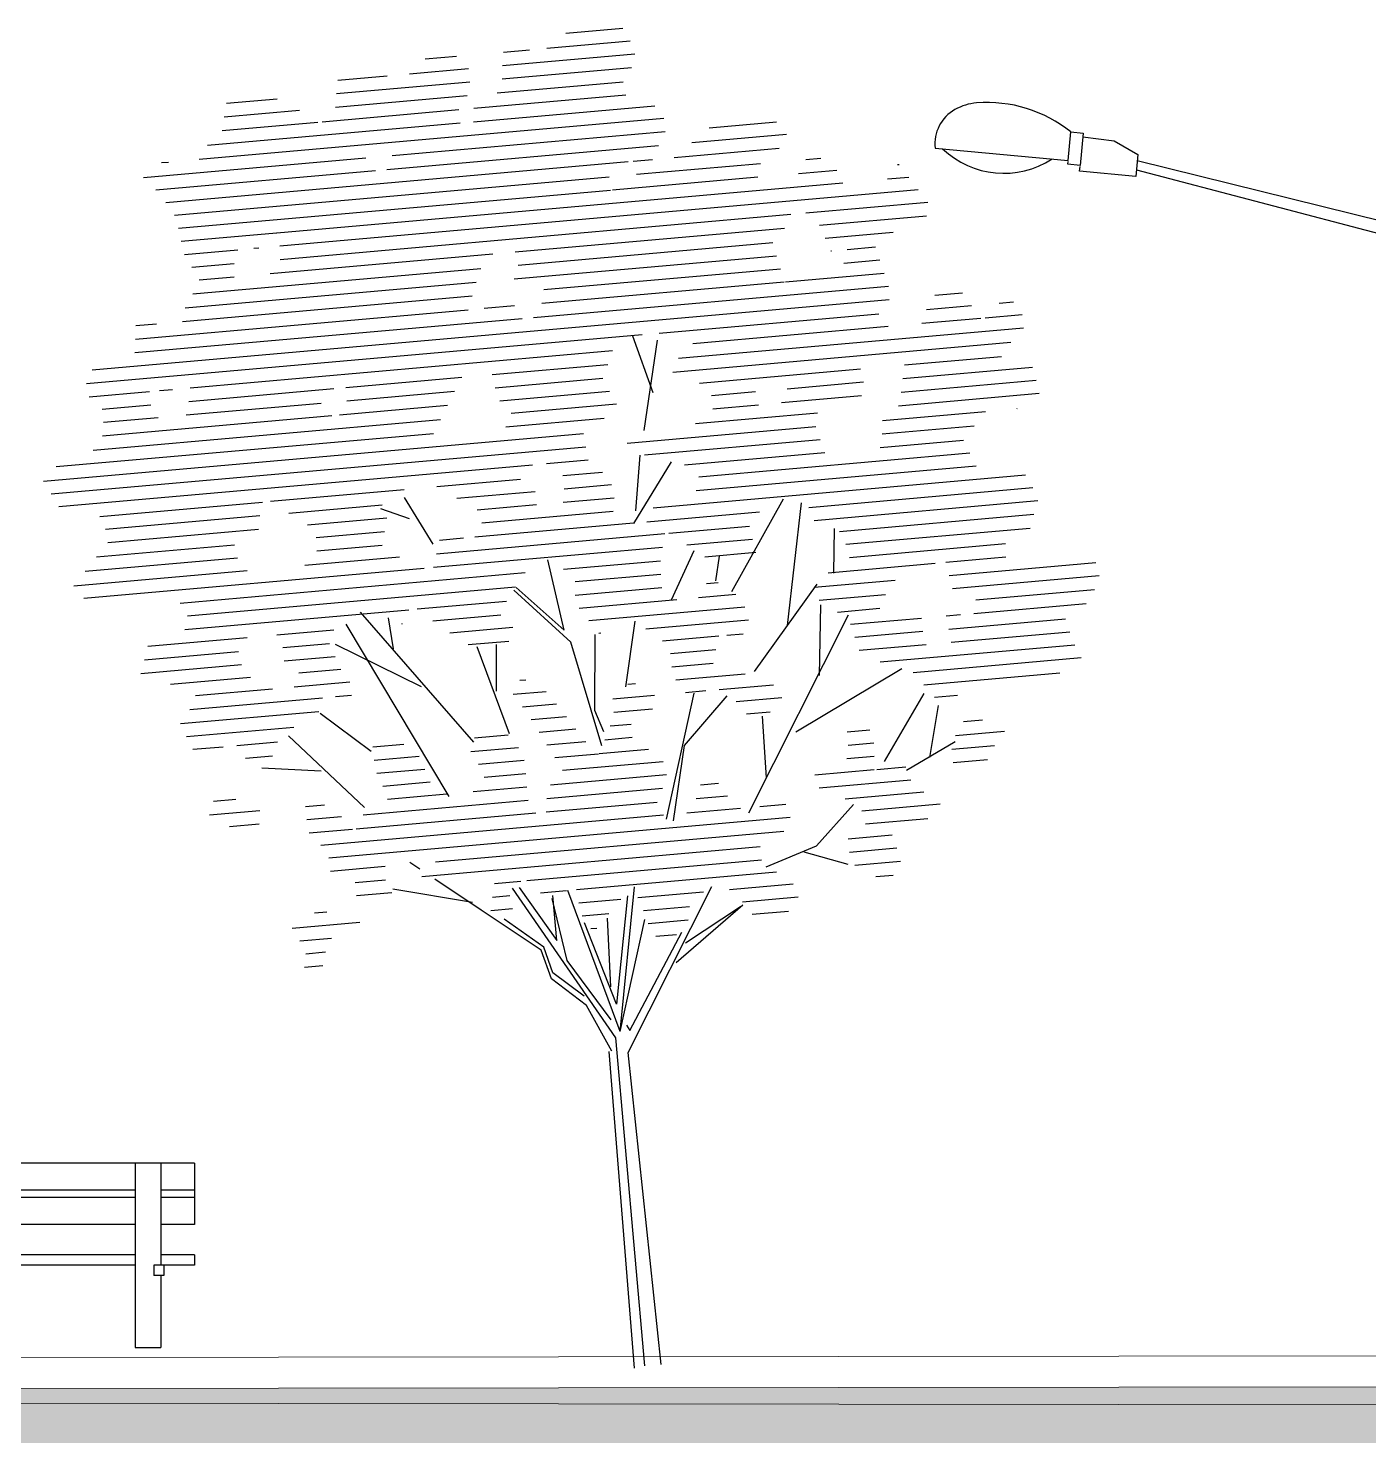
# Model space of a CAD drawing. Header units: millimetres. Extents: x 348 to 2201, y 118 to 1049.
# Drawn here: x 2085.5 to 2092.01, y 343.45 to 350.28 of the extents above; entities that cross this region are included whole.
import ezdxf

# ---------------------------------------------------------------- set-up
doc = ezdxf.new("R2010")
doc.units = ezdxf.units.MM
doc.layers.add('C10', color=7, linetype='Continuous')
doc.layers.add('trees', color=104, linetype='Continuous')
doc.layers.add('mur vue', color=7, linetype='Continuous', lineweight=13)

# ---------------------------------------------------------------- blocks, each defined once
blk = doc.blocks.new('INluminação')
at = {"linetype": 'ByBlock'}
for p, q in [((-1.6074, 5.8083), (-1.5944, 5.9468)), ((-1.5944, 5.9468), (-1.5345, 5.9412)), ((-1.5345, 5.9412), (-1.5491, 5.7842)), ((2.1957, 5.9468), (2.1357, 5.9412)), ((2.1357, 5.9412), (2.1504, 5.7842)), ((2.2086, 5.8083), (2.1957, 5.9468)), ((-1.5362, 5.9227), (-1.3844, 5.9039)), ((-1.3844, 5.9039), (-1.2696, 5.8373)), ((1.9856, 5.9039), (1.8708, 5.8373)), ((2.1374, 5.9227), (1.9856, 5.9039)), ((-2.2533, 5.8686), (-1.6074, 5.8083)), ((-1.2696, 5.8373), (-1.2795, 5.7311)), ((-1.2724, 5.8076), (-0.0758, 5.512)), ((1.8736, 5.8076), (0.677, 5.512)), ((1.8708, 5.8373), (1.8808, 5.7311)), ((2.8545, 5.8686), (2.2086, 5.8083)), ((-1.6091, 5.7898), (-1.6078, 5.8037)), ((-1.5491, 5.7842), (-1.6091, 5.7898)), ((-1.5517, 5.7565), (-1.5496, 5.7796)), ((-1.2795, 5.7311), (-1.5517, 5.7565)), ((-1.2765, 5.7635), (-0.0692, 5.4467)), ((1.8777, 5.7635), (0.6705, 5.4467)), ((1.8808, 5.7311), (2.153, 5.7565)), ((2.1504, 5.7842), (2.2104, 5.7898)), ((2.153, 5.7565), (2.1508, 5.7796)), ((2.2104, 5.7898), (2.2091, 5.8037)), ((0.2589, 4.9538), (0.2278, 0.0309)), ((0.3424, 4.9538), (0.3734, 0.0309)), ((0, 0), (0, 0.0309)), ((0.6012, 0.0309), (0, 0.0309)), ((0.6012, 0), (0, 0)), ((0.6012, 0), (0.6012, 0.0309))]:
    blk.add_line(p, q, dxfattribs=at)
for centre, radius, start, end in [((-2.0312, 5.8318), 0.2563, 94.51723, 119.33492), ((-2.0002, 5.4402), 0.6491, 51.3054, 94.51723), ((2.6015, 5.4402), 0.6491, 85.48277, 128.6946), ((2.6324, 5.8318), 0.2563, 60.66508, 85.48277), ((-2.063, 5.8884), 0.1913, 119.33492, 185.94652), ((2.6643, 5.8884), 0.1913, 354.05348, 60.66508), ((-1.9199, 6.1739), 0.428, 226.16566, 303.16281), ((2.5212, 6.1739), 0.428, 236.83719, 313.83434), ((-0.3144, 4.8995), 0.6573, 20.68326, 68.72012), ((0.9156, 4.8995), 0.6573, 111.27988, 159.31674), ((-0.3054, 4.9339), 0.5646, 358.38907, 65.27783), ((0.9066, 4.9339), 0.5646, 114.72217, 181.61093), ((-0.4277, 0.4152), 0.6579, 324.26318, 359.63171), ((1.0289, 0.4152), 0.6579, 180.36829, 215.73682)]:
    blk.add_arc(centre, radius, start, end, dxfattribs=at)
blk = doc.blocks.new('Vista arvore')
at = {"layer": 'trees', "color": 84, "true_color": 0x2aaf18}
for p, q in [((-0.3319, 6.4754), (-0.0561, 6.4998)), ((-0.4238, 6.4023), (-0.021, 6.4379)), ((-1.0149, 6.3502), (-0.863, 6.3636)), ((-0.6389, 6.3184), (0.0028, 6.375)), ((-0.6344, 6.3837), (-0.5091, 6.3948)), ((-1.0907, 6.2785), (-0.8044, 6.3038)), ((-0.641, 6.2532), (-0.0145, 6.3085)), ((-1.4443, 6.1823), (-0.7987, 6.2393)), ((-1.4389, 6.2477), (-1.1992, 6.2689)), ((-0.6654, 6.186), (-0.0539, 6.24)), ((-1.4497, 6.1168), (-0.8103, 6.1733)), ((-0.7786, 6.1111), (-0.0408, 6.1762)), ((-1.5143, 6.0461), (-0.8511, 6.1047)), ((-0.7795, 6.046), (0.0998, 6.1236)), ((-2.1119, 5.8634), (0.1438, 6.0625)), ((-2.0714, 5.932), (-0.8454, 6.0402)), ((0.3634, 6.0169), (0.6895, 6.0457)), ((-1.1741, 5.8812), (0.1495, 5.998)), ((0.2782, 5.9444), (0.7386, 5.985)), ((-1.2006, 5.8139), (0.1178, 5.9302)), ((0.1929, 5.8719), (0.7032, 5.9169)), ((-2.2724, 5.6543), (-0.0306, 5.8522)), ((-0.0058, 5.8543), (0.0874, 5.8626)), ((0.0106, 5.7908), (0.6125, 5.8439)), ((0.8314, 5.8632), (0.9047, 5.8697)), ((-2.2302, 5.593), (-0.1216, 5.7791)), ((-2.212, 5.5297), (-0.1161, 5.7146)), ((-1.7205, 5.4431), (1.3774, 5.7165)), ((-1.7672, 5.309), (-0.686, 5.4044)), ((-0.5828, 5.2835), (0.6899, 5.3959)), ((-2.1466, 5.3405), (-1.9418, 5.3586)), ((-0.4484, 5.1654), (0.7271, 5.2692)), ((-2.4208, 4.9914), (-0.8062, 5.1339)), ((-2.4233, 4.9261), (-0.544, 5.092)), ((-2.4183, 5.0566), (-2.3178, 5.0654)), ((-2.6574, 4.7755), (0.0375, 5.0134)), ((-2.1556, 4.7548), (-0.1052, 4.9358)), ((-2.6453, 4.7116), (-2.3514, 4.7375)), ((1.2814, 4.6682), (1.9645, 4.7285)), ((-1.43, 4.6239), (-0.9064, 4.6701)), ((-2.6256, 4.4534), (-0.9404, 4.6021)), ((-2.8669, 4.3021), (-0.2473, 4.5333)), ((0.9947, 4.0581), (1.9387, 4.1414)), ((-1.7341, 3.5573), (-1.4579, 3.5817)), ((1.0697, 3.5448), (1.3989, 3.5739))]:
    blk.add_line(p, q, dxfattribs=at)
at = {"layer": 'trees', "color": 97, "true_color": 0x279b30}
for p, q in [((-1.9784, 6.1352), (-1.7332, 6.1568)), ((-1.9891, 6.0692), (-1.6252, 6.1013)), ((-1.9997, 6.0033), (-1.5354, 6.0443)), ((-2.3814, 5.7747), (-1.3024, 5.8699)), ((-2.3206, 5.715), (-1.2564, 5.809)), ((-2.2938, 5.8474), (-2.2606, 5.8503)), ((0.7957, 5.7951), (0.9825, 5.8116)), ((1.277, 5.8376), (1.2843, 5.8382)), ((-1.7343, 5.5068), (1.012, 5.7492)), ((1.2276, 5.7682), (1.3309, 5.7774)), ((0.8327, 5.6034), (1.424, 5.6556)), ((-1.718, 5.3783), (0.7586, 5.5969)), ((0.8984, 5.5442), (1.4178, 5.5901)), ((-0.5784, 5.4139), (0.7285, 5.5292)), ((0.9256, 5.4816), (1.2564, 5.5108)), ((-0.5643, 5.3502), (0.6714, 5.4592)), ((-2.1788, 5.1427), (-0.768, 5.2672)), ((-0.4896, 5.0968), (1.2328, 5.2488)), ((1.4584, 5.2037), (1.5912, 5.2155)), ((-2.63, 4.8429), (1.2362, 5.1841)), ((1.418, 5.1352), (1.6363, 5.1545)), ((1.7697, 5.1662), (1.8392, 5.1724)), ((1.395, 5.0682), (1.6813, 5.0934)), ((1.7015, 5.0952), (1.8819, 5.1111)), ((0.2141, 4.899), (1.8876, 5.0467)), ((0.1875, 4.8316), (1.826, 4.9762)), ((1.3028, 4.8001), (1.9314, 4.8556)), ((1.3109, 4.8658), (1.7813, 4.9073)), ((1.2946, 4.7344), (1.9491, 4.7921)), ((-2.5793, 4.5225), (-1.4672, 4.6206))]:
    blk.add_line(p, q, dxfattribs=at)
at = {"layer": 'trees', "color": 97, "true_color": 0x25742c}
for p, q in [((-0.1062, 5.7155), (0.5993, 5.7778)), ((-2.1977, 5.4659), (-1.7365, 5.5067)), ((-2.182, 5.4023), (-1.9242, 5.4251)), ((-1.8455, 5.432), (-1.821, 5.4342)), ((0.9527, 5.4191), (0.9571, 5.4194)), ((1.0324, 5.4261), (1.1698, 5.4382)), ((-2.1424, 5.2109), (-0.7448, 5.3342)), ((-0.4386, 5.2313), (0.7085, 5.3325)), ((1.0166, 5.3597), (1.1908, 5.3751)), ((-2.1111, 5.2786), (-1.9414, 5.2936)), ((0.7335, 5.2697), (1.2118, 5.3119)), ((-2.1916, 5.0766), (-0.7871, 5.2005)), ((-0.728, 5.1408), (-0.5819, 5.1536)), ((0.1207, 5.0207), (1.1853, 5.1146)), ((0.2836, 4.9701), (1.2306, 5.0537)), ((-0.6902, 4.8192), (-0.1288, 4.8687)), ((-1.4003, 4.7565), (-0.8375, 4.8062)), ((-0.6753, 4.7555), (-0.1524, 4.8016)), ((0.3166, 4.778), (1.0976, 4.847)), ((0.7408, 4.7505), (1.1125, 4.7833)), ((-2.3031, 4.7418), (-2.2413, 4.7473)), ((-2.1616, 4.6893), (-1.4575, 4.7514)), ((-1.3946, 4.692), (-0.8721, 4.7381)), ((-0.6521, 4.6926), (-0.1205, 4.7395)), ((0.3748, 4.7182), (0.587, 4.7369)), ((0.7138, 4.6831), (1.1027, 4.7174)), ((-2.582, 4.6522), (-2.3457, 4.6731)), ((-2.1735, 4.6233), (-1.5189, 4.681)), ((-0.5968, 4.6324), (-0.0861, 4.6775)), ((0.3805, 4.6537), (0.6019, 4.6733)), ((1.8548, 4.6538), (1.8564, 4.654)), ((-2.575, 4.5878), (-2.3099, 4.6112)), ((-0.6234, 4.5651), (-0.1467, 4.6072)), ((0.2968, 4.5813), (0.8893, 4.6336)), ((1.2034, 4.5964), (1.703, 4.6405)), ((-2.8049, 4.3726), (-0.9744, 4.5341)), ((1.2019, 4.5312), (1.6493, 4.5707)), ((-2.8294, 4.2405), (-0.2358, 4.4694)), ((0.0499, 4.4296), (0.9012, 4.5047)), ((1.1922, 4.4654), (1.5969, 4.5011)), ((-0.4256, 4.3876), (-0.2242, 4.4054)), ((0.3003, 4.2567), (1.6587, 4.3766)), ((-0.9589, 4.2756), (-0.5517, 4.3115)), ((-0.3462, 4.3296), (-0.1552, 4.3465)), ((0.0916, 4.1733), (1.8977, 4.3327)), ((-1.7658, 4.2044), (-1.1165, 4.2617)), ((-0.8611, 4.2192), (-0.4815, 4.2527)), ((-0.3397, 4.2652), (-0.1102, 4.2855)), ((0.8471, 4.175), (1.9326, 4.2708)), ((-2.5925, 4.1314), (-1.8037, 4.201)), ((-0.7633, 4.1629), (-0.4752, 4.1883)), ((-0.3457, 4.1997), (-0.0979, 4.2216)), ((0.872, 4.1122), (1.9568, 4.208)), ((-2.5649, 4.0688), (-1.8164, 4.1349)), ((-1.5853, 4.0903), (-1.2, 4.1243)), ((-0.7744, 4.0319), (-0.0043, 4.0999)), ((0.0604, 4.1056), (0.6064, 4.1538)), ((-2.5543, 4.0048), (-1.8237, 4.0693)), ((-1.5428, 4.0291), (-1.2119, 4.0583)), ((-0.96, 3.9505), (0.1475, 4.0483)), ((0.1672, 4.05), (0.5586, 4.0846)), ((1.0266, 3.9959), (1.9206, 4.0748)), ((-1.5406, 3.9643), (-1.2238, 3.9922)), ((-0.9742, 3.8843), (0.1368, 3.9824)), ((-0.9459, 4.0168), (-0.8293, 4.0271)), ((0.2542, 3.9927), (0.5737, 4.0209)), ((1.0434, 3.9324), (1.7998, 3.9991)), ((-2.6641, 3.8651), (-1.9254, 3.9303)), ((-1.5992, 3.8941), (-1.1395, 3.9347)), ((-0.344, 3.8749), (0.1262, 3.9164)), ((0.3412, 3.9354), (0.5889, 3.9573)), ((1.5116, 3.9087), (1.8024, 3.9344)), ((1.5272, 3.8451), (2.2383, 3.9079)), ((-2.6705, 3.7346), (-1.0193, 3.8803)), ((1.5429, 3.7815), (2.2557, 3.8444)), ((-0.2869, 3.75), (0.1339, 3.7871)), ((0.3502, 3.8062), (0.4067, 3.8112)), ((0.8729, 3.7874), (1.2654, 3.822)), ((-1.0537, 3.6823), (-0.6199, 3.7206)), ((0.3111, 3.7378), (0.4916, 3.7537)), ((0.8972, 3.7245), (1.2185, 3.7529)), ((1.6474, 3.6608), (2.1912, 3.7088)), ((-2.1807, 3.5829), (-1.0943, 3.6787)), ((0.0561, 3.5853), (0.5546, 3.6293)), ((1.0486, 3.6079), (1.3932, 3.6383)), ((1.513, 3.6489), (1.583, 3.6551)), ((1.5251, 3.585), (2.0921, 3.635)), ((-1.1283, 3.6108), (-1.1248, 3.6111)), ((-0.8958, 3.5663), (-0.5902, 3.5933)), ((-0.1717, 3.5652), (-0.1631, 3.566)), ((0.4483, 3.5549), (0.5275, 3.5619)), ((1.5373, 3.5211), (2.1124, 3.5718)), ((-2.3597, 3.5021), (-1.8775, 3.5446)), ((-1.7052, 3.4949), (-1.4793, 3.5148)), ((-0.8068, 3.5092), (-0.6088, 3.5266)), ((1.0909, 3.4817), (1.4165, 3.5104)), ((1.1922, 3.4256), (2.1365, 3.509)), ((-2.3768, 3.4356), (-1.9202, 3.4759)), ((-1.699, 3.4304), (-1.4516, 3.4523)), ((-2.2496, 3.3168), (-1.8617, 3.3511)), ((-1.6276, 3.3717), (-1.4238, 3.3897)), ((0.2012, 3.3382), (0.5374, 3.3679)), ((1.4049, 3.3144), (2.0635, 3.3726)), ((-1.6506, 3.3047), (-1.3804, 3.3286)), ((-0.5872, 3.2686), (-0.4274, 3.2827)), ((-0.5555, 3.3364), (-0.5259, 3.339)), ((-0.0319, 3.3176), (0.0056, 3.3209)), ((0.2481, 3.2773), (0.3473, 3.2861)), ((0.4112, 3.2917), (0.6749, 3.315)), ((-2.156, 3.1951), (-1.5136, 3.2518)), ((-1.4494, 3.2575), (-1.3717, 3.2644)), ((-0.5427, 3.2075), (-0.3784, 3.222)), ((-0.1044, 3.2462), (0.0979, 3.2641)), ((0.4943, 3.2341), (0.7154, 3.2536)), ((1.4555, 3.2539), (1.568, 3.2639)), ((-0.5004, 3.1463), (-0.3294, 3.1614)), ((-0.1926, 3.1906), (-0.1503, 3.0879)), ((-0.0987, 3.1817), (0.0886, 3.1983)), ((0.5438, 3.1735), (0.6597, 3.1837)), ((-2.1719, 3.0638), (-1.6512, 3.1097)), ((-0.4623, 3.0847), (-0.2846, 3.1003)), ((-0.1172, 3.1151), (-0.016, 3.1241)), ((-2.1416, 3.0015), (-1.9955, 3.0143)), ((-1.928, 3.0203), (-1.7319, 3.0376)), ((-1.2679, 3.0136), (-1.119, 3.0267)), ((-0.7933, 2.9905), (-0.5613, 3.0109)), ((-0.7754, 3.057), (-0.6116, 3.0715)), ((-0.4241, 3.0231), (-0.2351, 3.0397)), ((-0.1438, 3.0478), (-0.0103, 3.0596)), ((-1.887, 2.9589), (-1.7547, 2.9706)), ((-1.2622, 2.9491), (-1.0436, 2.9684)), ((-0.7559, 2.9288), (-0.5337, 2.9484)), ((-1.2489, 2.8853), (-1.0166, 2.9058)), ((-0.7284, 2.8662), (-0.527, 2.884)), ((0.3217, 2.8289), (0.4079, 2.8365)), ((-1.595, 2.7248), (-1.5039, 2.7328)), ((0.3007, 2.7621), (0.4525, 2.7755)), ((0.6095, 2.7244), (0.7342, 2.7354)), ((0.2539, 2.693), (0.5158, 2.7161)), ((-1.0413, 2.4202), (-1.0898, 2.4526)), ((0.4616, 2.3214), (0.7713, 2.3487)), ((-0.4548, 2.3055), (-0.3287, 2.3166)), ((0.5251, 2.262), (0.795, 2.2858)), ((0.5719, 2.2012), (0.7473, 2.2166))]:
    blk.add_line(p, q, dxfattribs=at)
at = {"layer": 'trees', "color": 47, "true_color": 0x8d6a35}
for p, q in [((0.0908, 4.731), (-0.0078, 5.0053)), ((0.0074, 4.1577), (0.0283, 4.4276)), ((-0.9759, 3.9964), (-1.1149, 4.2224)), ((0.4728, 3.7662), (0.7236, 4.2165)), ((0.9681, 3.8554), (0.9714, 4.072)), ((0.1808, 3.726), (0.2898, 3.9663)), ((0.3953, 3.8192), (0.4124, 3.9383)), ((-0.5734, 3.787), (-0.34, 3.5791)), ((0.8989, 3.3602), (0.9042, 3.7027)), ((-1.1679, 3.4883), (-1.192, 3.639)), ((-0.0407, 3.3039), (0.0043, 3.6228)), ((-0.605, 3.0763), (-0.762, 3.4986)), ((1.213, 2.942), (1.4056, 3.2718)), ((1.433, 2.9614), (1.4751, 3.2136)), ((-1.2762, 2.9908), (-1.5236, 3.1747)), ((0.6413, 2.8627), (0.6214, 3.1627)), ((-1.3085, 2.7195), (-1.6784, 3.0662)), ((1.3209, 2.9005), (1.557, 3.0389)), ((0.8832, 2.5336), (1.0629, 2.7335)), ((0.6393, 2.4322), (0.8832, 2.5336)), ((0.8215, 2.5037), (1.0351, 2.4449)), ((-0.7844, 2.2577), (-1.1715, 2.3234)), ((-0.7435, 2.2214), (-0.9681, 2.3714)), ((-0.558, 2.331), (-0.3757, 2.0742)), ((-0.0305, 1.5301), (0.3752, 2.3358)), ((-0.4003, 2.2783), (-0.3271, 1.9764)), ((-0.3757, 2.0742), (-0.3949, 2.2921)), ((-0.0333, 2.2907), (-0.0867, 1.7647)), ((-0.4514, 2.0276), (-0.7435, 2.2214)), ((0.2036, 1.9678), (0.5271, 2.247)), ((0.2484, 2.0627), (0.5145, 2.2393)), ((-0.4394, 2.042), (-0.631, 2.1781)), ((-0.1141, 1.8488), (-0.1302, 2.1824)), ((-0.0222, 1.6373), (0.2306, 2.1144)), ((-0.4014, 1.8878), (-0.4514, 2.0276)), ((-0.3951, 1.9172), (-0.4394, 2.042)), ((-0.2432, 1.8042), (-0.3951, 1.9172)), ((-0.3271, 1.9764), (-0.1133, 1.6892)), ((-0.2325, 1.7585), (-0.4014, 1.8878)), ((-0.1087, 1.5365), (-0.2325, 1.7585)), ((-0.0378, 1.6626), (-0.0222, 1.6373)), ((0.0503, 0.011), (-0.0901, 1.6025)), ((0, 0), (-0.1219, 1.5354))]:
    blk.add_line(p, q, dxfattribs=at)
at = {"layer": 'trees', "color": 49, "true_color": 0x594322}
for p, q in [((0.0474, 4.5484), (0.113, 4.9862)), ((-0.0021, 4.0972), (0.1799, 4.3963)), ((-1.091, 4.1203), (-1.2292, 4.1677)), ((0.7424, 3.6015), (0.8117, 4.1977)), ((-0.34, 3.5791), (-0.4189, 3.9205)), ((-0.3083, 3.522), (-0.5854, 3.7727)), ((0.5824, 3.3788), (0.8865, 3.8027)), ((-0.7787, 3.0355), (-1.3278, 3.6672)), ((0.555, 2.6927), (1.0393, 3.6543)), ((-0.8985, 2.7728), (-1.398, 3.6078)), ((-0.1918, 3.5589), (-0.1926, 3.1906)), ((-1.032, 3.3051), (-1.4492, 3.5101)), ((-0.6687, 3.2839), (-0.6695, 3.5097)), ((0.7834, 3.086), (1.2974, 3.3931)), ((0.1566, 2.6623), (0.2902, 3.2732)), ((0.2437, 3.0206), (0.4509, 3.2607)), ((0.1896, 2.6543), (0.2437, 3.0206)), ((-1.5192, 2.8961), (-1.8066, 2.9107)), ((-0.0901, 1.6025), (-0.5907, 2.3273)), ((-0.0685, 1.6332), (0.0013, 2.3349)), ((-0.0685, 1.6332), (-0.3225, 2.3164)), ((-0.0867, 1.7647), (-0.2413, 2.1593)), ((-0.0685, 1.6332), (0.0503, 2.1761)), ((0.1295, 0.018), (-0.0305, 1.5301))]:
    blk.add_line(p, q, dxfattribs=at)
at = {"layer": 'trees', "color": 99, "true_color": 0x1a511e}
for p, q in [((-0.0347, 4.4871), (0.8806, 4.5679)), ((0.2431, 4.3816), (0.9245, 4.4418)), ((0.3131, 4.3228), (1.6277, 4.4389)), ((-2.7912, 4.1788), (-0.4936, 4.3816)), ((-1.6767, 4.1472), (-1.2236, 4.1872)), ((-0.7398, 4.0999), (-0.1021, 4.1562)), ((-2.6092, 3.935), (-1.9403, 3.994)), ((0.9406, 3.8583), (1.4588, 3.9041)), ((-2.719, 3.7953), (-1.8781, 3.8695)), ((-2.2031, 3.7109), (-0.5296, 3.8586)), ((-0.2864, 3.815), (0.1282, 3.8516)), ((-2.1682, 3.649), (-0.5764, 3.7894)), ((1.656, 3.7265), (2.2322, 3.7774)), ((-0.2684, 3.6866), (0.2066, 3.7286)), ((-0.2201, 3.6259), (0.5366, 3.6927)), ((-0.977, 3.6241), (-0.6471, 3.6532)), ((0.9856, 3.6673), (1.1912, 3.6855)), ((0.1372, 3.5275), (0.4095, 3.5515)), ((-0.1574, 3.0185), (-0.3083, 3.522)), ((0.1756, 3.4659), (0.3957, 3.4853)), ((0.1813, 3.4014), (0.3819, 3.4191)), ((1.3523, 3.3748), (2.1677, 3.4467)), ((-2.3939, 3.3691), (-1.906, 3.4122)), ((-2.1293, 3.2625), (-1.7557, 3.2954)), ((-2.2022, 3.1261), (-1.5303, 3.1854)), ((1.5963, 3.1364), (1.6887, 3.1445)), ((1.0317, 3.0865), (1.1421, 3.0963)), ((1.5578, 3.068), (1.7952, 3.0889)), ((1.0374, 3.0221), (1.1623, 3.0331)), ((1.5406, 3.0015), (1.7467, 3.0197)), ((-0.386, 2.9614), (-0.1744, 2.9801)), ((-0.3478, 2.8998), (0.1391, 2.9428)), ((-0.1703, 2.9805), (0.0689, 3.0016)), ((1.0301, 2.9564), (1.1629, 2.9682)), ((1.5465, 2.937), (1.7125, 2.9517)), ((-0.4066, 2.8296), (0.1556, 2.8793)), ((0.875, 2.8778), (1.1635, 2.9032)), ((1.1757, 2.9043), (1.3166, 2.9167)), ((-1.2201, 2.8228), (-0.9897, 2.8432)), ((-0.7819, 2.7965), (-0.5213, 2.8195)), ((-0.4242, 2.7631), (0.1368, 2.8126)), ((0.8972, 2.8147), (1.342, 2.854)), ((-2.0412, 2.7504), (-1.9327, 2.7599)), ((-1.3155, 2.6844), (-0.5156, 2.755)), ((-1.1983, 2.7598), (-0.9101, 2.7852)), ((-0.4284, 2.6977), (0.1109, 2.7453)), ((1.0225, 2.7608), (1.4042, 2.7945)), ((1.1042, 2.703), (1.4831, 2.7365)), ((-2.0607, 2.6837), (-1.8164, 2.7052)), ((-1.5893, 2.6603), (-1.42, 2.6752)), ((-1.5216, 2.5363), (0.1418, 2.6831)), ((-1.482, 2.4748), (0.7556, 2.6723)), ((-1.3499, 2.6164), (-0.4784, 2.6933)), ((1.1222, 2.6396), (1.4243, 2.6663)), ((-1.9642, 2.6272), (-1.8201, 2.6399)), ((-1.5771, 2.5964), (-1.3671, 2.6149)), ((-0.9644, 2.4555), (0.726, 2.6047)), ((-1.0306, 2.3847), (0.6108, 2.5295)), ((1.0377, 2.5672), (1.25, 2.5859)), ((-0.521, 2.3646), (0.6165, 2.465)), ((1.0433, 2.5027), (1.2739, 2.523)), ((1.0692, 2.44), (1.2904, 2.4595)), ((-1.4747, 2.4105), (-1.2093, 2.4339)), ((-0.2802, 2.3209), (0.6896, 2.4065)), ((1.1719, 2.3841), (1.255, 2.3914)), ((-1.354, 2.3561), (-1.207, 2.3691)), ((-0.6789, 2.3507), (-0.5499, 2.3621)), ((-1.3484, 2.2916), (-1.1769, 2.3068)), ((-0.6876, 2.285), (-0.6034, 2.2924)), ((-0.2685, 2.257), (-0.0649, 2.2749)), ((0.0168, 2.2821), (0.335, 2.3102)), ((-1.5515, 2.2087), (-1.4922, 2.2139)), ((-0.6963, 2.2192), (-0.5912, 2.2285)), ((-0.2536, 2.1933), (-0.1237, 2.2048)), ((0.0448, 2.2196), (0.2668, 2.2392)), ((-1.6604, 2.1341), (-1.3321, 2.1631)), ((-0.2118, 2.132), (-0.1825, 2.1346)), ((0.0673, 2.1566), (0.2604, 2.1737)), ((-1.6222, 2.0725), (-1.4688, 2.086)), ((0.1048, 2.095), (0.2044, 2.1037)), ((-1.5938, 2.01), (-1.4986, 2.0184)), ((-1.6003, 1.9445), (-1.5115, 1.9523))]:
    blk.add_line(p, q, dxfattribs=at)
blk = doc.blocks.new('Banco De Praça Madeira')
at = {"layer": 'C10'}
for p, q in [((1.7125, 0.8937), (-0.2875, 0.8937)), ((-0.2875, 0.8937), (-0.2875, 0.5973)), ((-0.125, 0.8937), (-0.125, 0.4)), ((0, 0.8937), (0, 0)), ((1.425, 0.8937), (1.425, 0)), ((1.55, 0.8937), (1.55, 0.4)), ((1.7125, 0.8937), (1.7125, 0.5973)), ((-0.125, 0.7638), (-0.2875, 0.7638)), ((1.425, 0.7638), (0, 0.7638)), ((1.7125, 0.7638), (1.55, 0.7638)), ((-0.125, 0.7272), (-0.2875, 0.7272)), ((1.425, 0.7272), (0, 0.7272)), ((1.7125, 0.7272), (1.55, 0.7272)), ((-0.125, 0.5973), (-0.2875, 0.5973)), ((1.425, 0.5973), (0, 0.5973)), ((1.7125, 0.5973), (1.55, 0.5973)), ((-0.125, 0.45), (-0.2875, 0.45)), ((-0.2875, 0.45), (-0.2875, 0.4)), ((1.425, 0.45), (0, 0.45)), ((1.7125, 0.45), (1.55, 0.45)), ((1.7125, 0.45), (1.7125, 0.4)), ((-0.09, 0.4), (-0.2875, 0.4)), ((-0.14, 0.4), (-0.14, 0.35)), ((-0.14, 0.35), (-0.09, 0.35)), ((-0.125, 0.35), (-0.125, 0)), ((-0.09, 0.4), (-0.09, 0.35)), ((1.425, 0.4), (0, 0.4)), ((1.515, 0.4), (1.515, 0.35)), ((1.7125, 0.4), (1.515, 0.4)), ((1.565, 0.35), (1.515, 0.35)), ((1.55, 0.35), (1.55, 0)), ((1.565, 0.4), (1.565, 0.35)), ((-0.125, 0), (0, 0)), ((1.425, 0), (1.55, 0))]:
    blk.add_line(p, q, dxfattribs=at)

msp = doc.modelspace()

# ---------------------------------------------------------------- hatches: boundary and pattern name
at = {"layer": 'mur vue', "true_color": 0x3c2c25}
h = msp.add_hatch(dxfattribs=at)
h.set_pattern_fill('EARTH', color=29, scale=0.1, angle=18.03737)
h.set_pattern_definition([(3e-15, (1129.3211, 323.3701), (0.635, 0.635), [0.635, -0.635]), (3e-15, (1129.3211, 323.6082), (0.635, 0.635), [0.635, -0.635]), (3e-15, (1129.3211, 323.84635), (0.635, 0.635), [0.635, -0.635]), (90, (1129.4005, 323.9257), (-0.635, 0.635), [0.635, -0.635]), (90, (1129.6386, 323.9257), (-0.635, 0.635), [0.635, -0.635]), (90, (1129.87674, 323.9257), (-0.635, 0.635), [0.635, -0.635])])
h.paths.add_polyline_path([(2117.6899, 343.5682), (2056.9733, 343.6483), (1996.9523, 343.5774), (1997.1072, 337.7353), (2117.6647, 337.7353)])
h.paths.add_polyline_path([(2135.0744, 343.5453), (2117.6899, 343.5682), (2117.6647, 337.7353), (2135.1409, 337.7353)])
h.paths.add_polyline_path([(2146.1053, 343.5307), (2135.0744, 343.5453), (2135.1409, 337.7353), (2146.0916, 337.7353)])
h.paths.add_polyline_path([(2159.5261, 343.513), (2146.1053, 343.5307), (2146.0916, 337.7353), (2159.5484, 337.7353)])
h.paths.add_polyline_path([(2169.2144, 343.5003), (2159.5261, 343.513), (2159.5484, 337.7353), (2169.23, 337.7353)])
h.paths.add_polyline_path([(2189.2399, 343.4738), (2169.2144, 343.5003), (2169.23, 337.7353), (2189.3988, 337.7353)])
h.paths.add_polyline_path([(2172.1154, 348.3036), (2169.2028, 347.7548), (2169.2144, 343.5003), (2189.2005, 343.4739), (2189.2005, 348.3036)])
h.paths.add_polyline_path([(2169.2028, 347.7504), (2162.1855, 347.7504), (2159.5118, 347.1994), (2159.5261, 343.513), (2169.2144, 343.5003)])
h.paths.add_polyline_path([(2159.5118, 347.1994), (2156.5574, 346.5906), (2150.221, 346.5906), (2146.1104, 345.7011), (2146.1053, 343.5307), (2159.5261, 343.513)])
h.paths.add_polyline_path([(2146.1104, 345.7011), (2145.4538, 345.559), (2136.2542, 345.5289), (2135.0538, 345.3434), (2135.0744, 343.5453), (2146.1053, 343.5307)])
h.paths.add_polyline_path([(2135.0538, 345.3434), (2130.5228, 344.6434), (2121.9217, 344.6434), (2117.6927, 344.2097), (2117.6899, 343.5682), (2135.0744, 343.5453)])
h.paths.add_polyline_path([(2117.6927, 344.2097), (2112.8619, 343.7143), (2056.9733, 343.6483), (2117.6899, 343.5682)])

# ---------------------------------------------------------------- linework, layer by layer
at = {"layer": 'mur vue'}
for points in [[(2189.1645, 348.4536), (2172.1014, 348.4536), (2169.1652, 347.9004), (2162.1702, 347.9004), (2156.5421, 346.7406), (2150.205, 346.7406), (2145.4375, 345.709), (2136.2425, 345.6789), (2130.5113, 344.7934), (2121.914, 344.7934), (2112.8541, 343.8642), (1996.9646, 343.7274)], [(2189.1645, 348.3036), (2172.1154, 348.3036), (2169.1793, 347.7504), (2162.1855, 347.7504), (2156.5574, 346.5906), (2150.221, 346.5906), (2145.4538, 345.559), (2136.2542, 345.5289), (2130.5228, 344.6434), (2121.9217, 344.6434), (2112.8619, 343.7143), (1996.9648, 343.5774)]]:
    msp.add_lwpolyline(points, dxfattribs=at)
msp.add_lwpolyline([(1996.9483, 343.7274), (2189.2399, 343.4738), (2189.3988, 337.7353), (1997.1072, 337.7353)], close=True, dxfattribs=at)

# ---------------------------------------------------------------- block references
for name, p in [('Vista arvore', (2088.4446, 343.7808)), ('INluminação', (2092.1566, 343.8304)), ('Banco De Praça Madeira', (2084.5978, 343.8806))]:
    msp.add_blockref(name, p)

doc.saveas('drawing.dxf')
